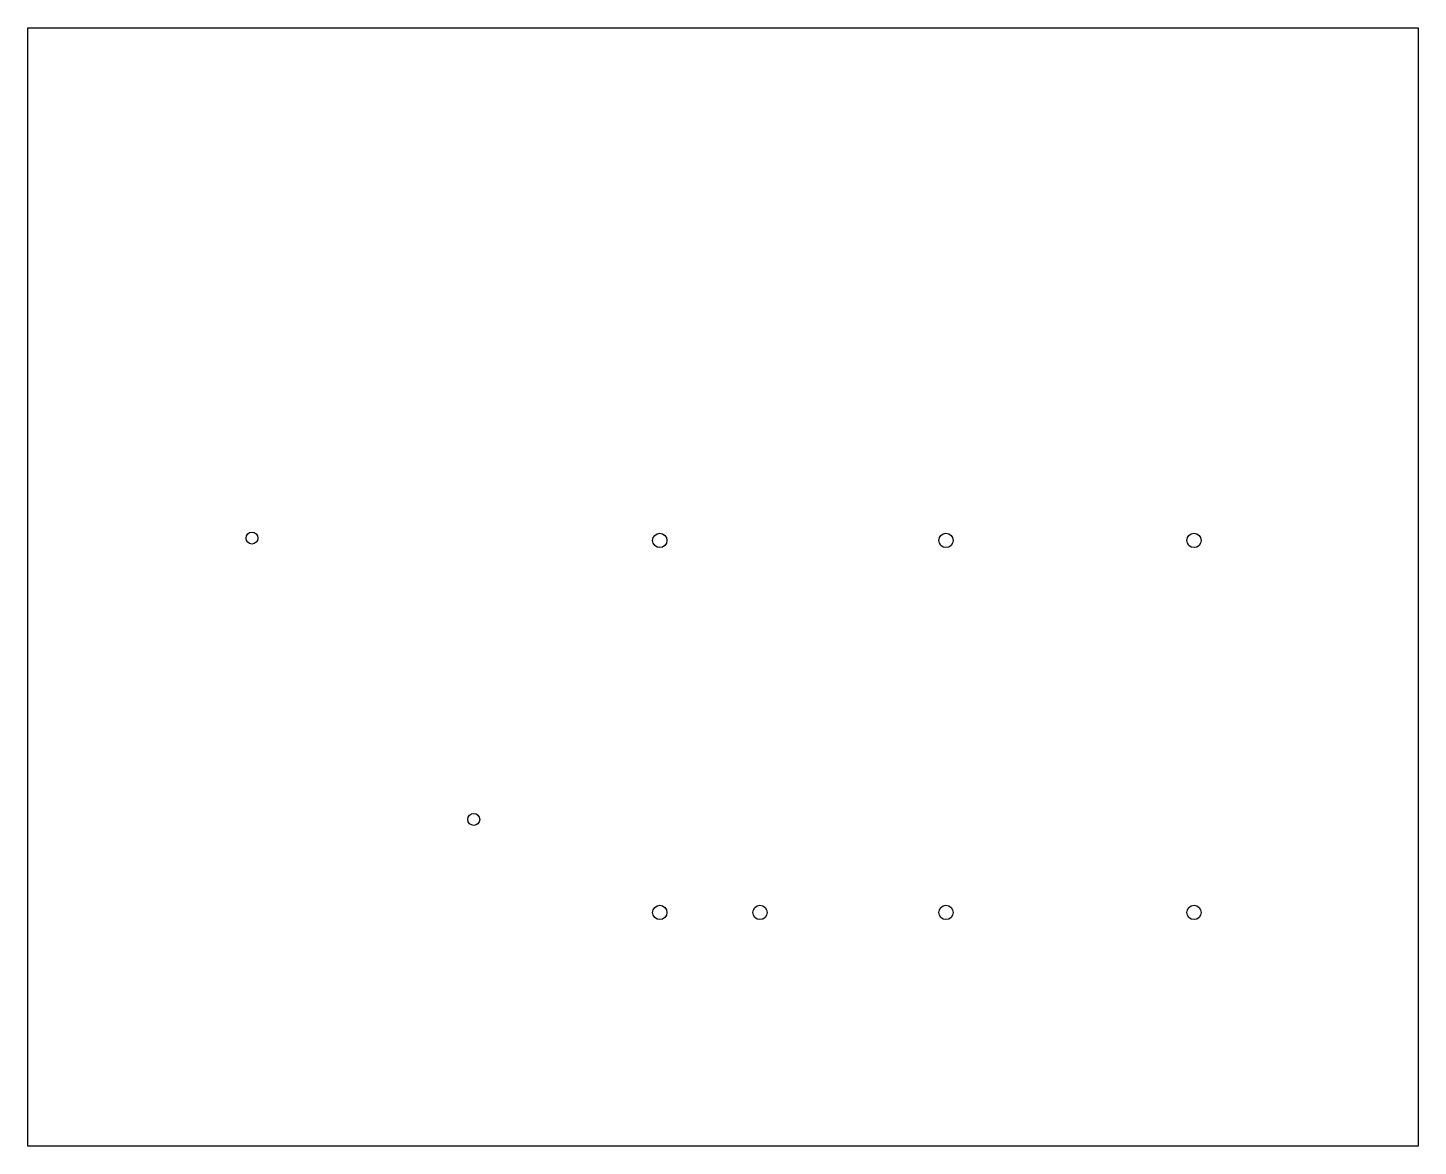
# Model space of a CAD drawing. Extents: x 0 to 583, y 0 to 469.
import ezdxf

# ---------------------------------------------------------------- set-up
doc = ezdxf.new("R2010")
doc.units = 0
doc.layers.get('0').update_dxf_attribs({"linetype": 'continuous'})

# ---------------------------------------------------------------- blocks, each defined once
blk = doc.blocks.new('SKETCH')
at = {"color": 7}
blk.add_lwpolyline([(0, 468.95), (583, 468.95), (583, 0), (0, 0)], close=True, dxfattribs=at)
for centre, radius in [((94, 255), 2.5), ((265, 254), 3), ((385, 254), 3), ((489, 254), 3), ((187, 137), 2.5), ((265, 98), 3), ((307, 98), 3), ((385, 98), 3), ((489, 98), 3)]:
    blk.add_circle(centre, radius, dxfattribs=at)

msp = doc.modelspace()

# ---------------------------------------------------------------- block references
at = {"color": 7}
msp.add_blockref('SKETCH', (0, 0), dxfattribs=at)

doc.saveas('drawing.dxf')
